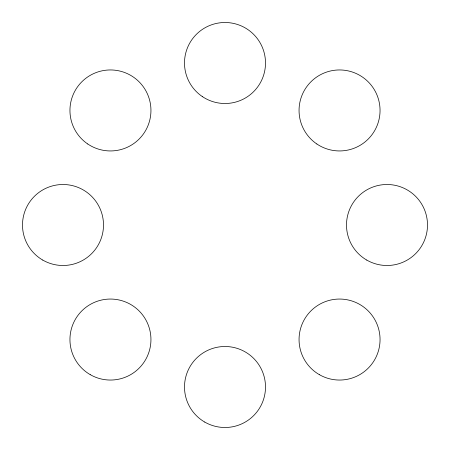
<?xml version="1.0" encoding="UTF-8"?>
<svg xmlns="http://www.w3.org/2000/svg" width="450" height="450" viewBox="0 0 450 450"><rect width="100%" height="100%" fill="white"/><g stroke="black" fill="none" stroke-linecap="round" stroke-linejoin="round"><path stroke-width="0.67" d="M87.75 143.989A40.5 40.5 0 0 0 150.846 113.338A40.5 40.5 0 0 0 92.751 74.019A40.5 40.5 0 0 0 87.75 143.989M42.75 260.072A40.5 40.5 0 0 0 103.5 225A40.5 40.5 0 0 0 42.75 189.928A40.5 40.5 0 0 0 42.75 260.072M204.75 422.072A40.5 40.5 0 0 0 265.5 387A40.5 40.5 0 0 0 204.75 351.928A40.5 40.5 0 0 0 204.75 422.072M90.197 374.625A40.5 40.5 0 0 0 150.947 339.553A40.5 40.5 0 0 0 90.197 304.476A40.5 40.5 0 0 0 90.197 374.625M366.75 260.072A40.5 40.5 0 0 0 427.5 225A40.5 40.5 0 0 0 366.75 189.928A40.5 40.5 0 0 0 366.75 260.072M319.303 374.625A40.5 40.5 0 0 0 380.053 339.553A40.5 40.5 0 0 0 319.303 304.476A40.5 40.5 0 0 0 319.303 374.625M202.297 96.542A40.5 40.5 0 0 0 265.399 65.891A40.5 40.5 0 0 0 207.304 26.573A40.5 40.5 0 0 0 202.297 96.542M316.851 143.989A40.5 40.5 0 0 0 379.946 113.338A40.5 40.5 0 0 0 321.857 74.019A40.5 40.5 0 0 0 316.851 143.989"/></g></svg>
